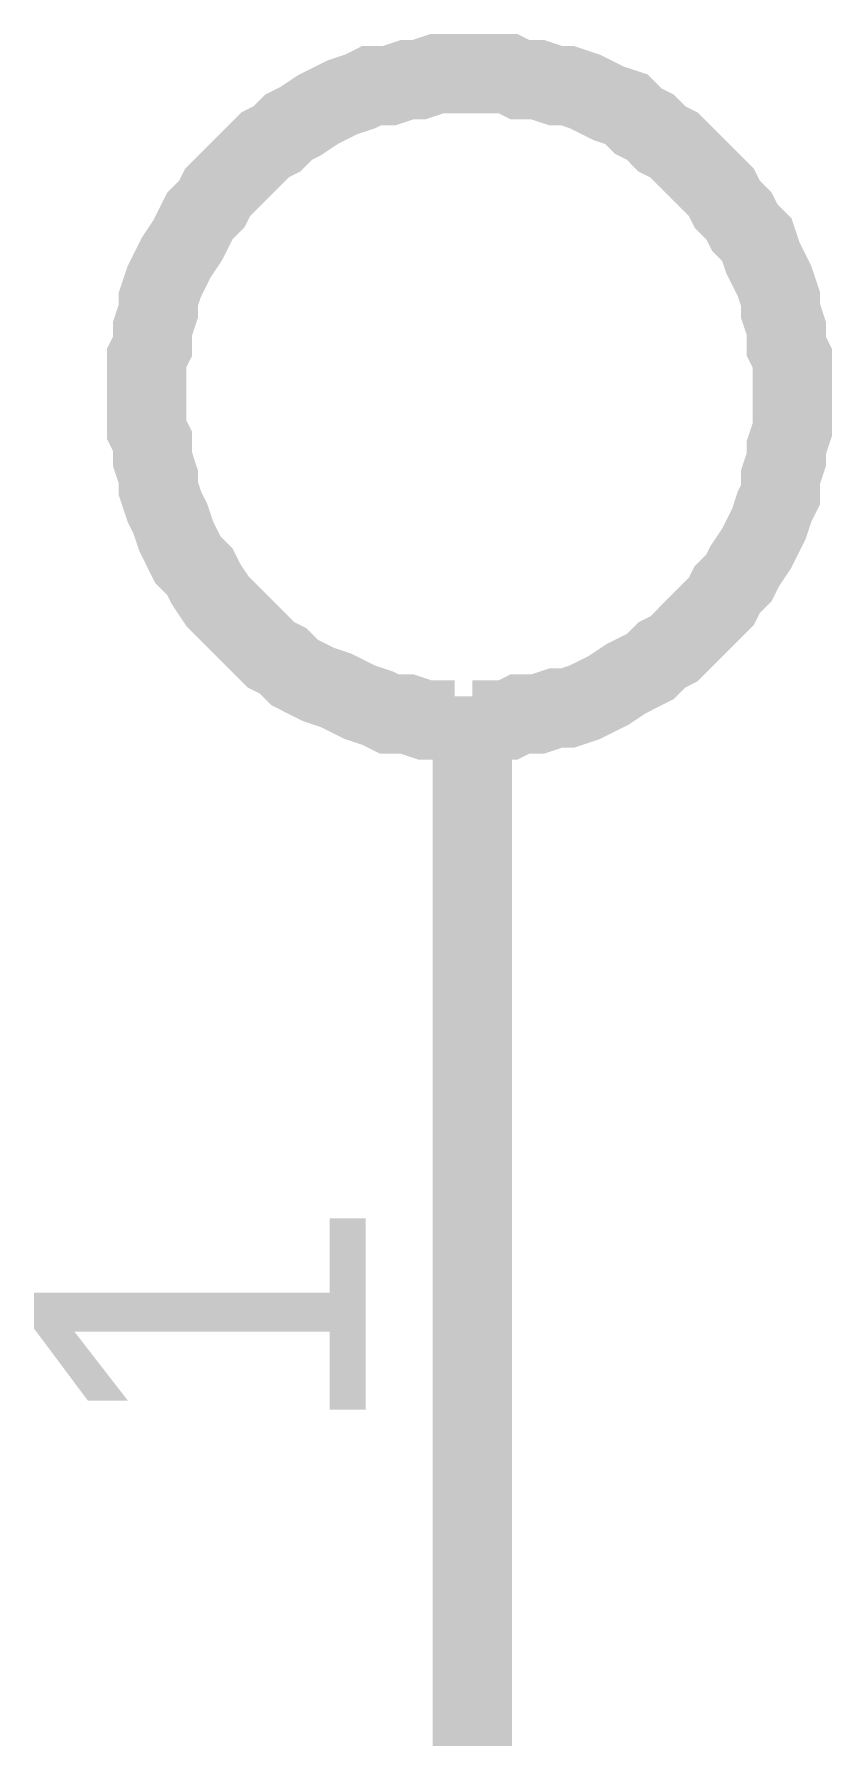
# Model space of a CAD drawing. Header units: millimetres. Extents: x 0 to 800, y 0 to 567.
# Drawn here: x 367.17 to 370.18, y 363.55 to 369.98 of the extents above; entities that cross this region are included whole.
import ezdxf

# ---------------------------------------------------------------- set-up
doc = ezdxf.new("R2010")
doc.units = ezdxf.units.MM
doc.layers.add('Sheet', color=255, linetype='Continuous')

msp = doc.modelspace()

# ---------------------------------------------------------------- linework, layer by layer
at = {"layer": 'Sheet', "const_width": 0.2997}
for points in [[(368.8255, 369.826), (368.7583, 369.826), (368.6911, 369.826), (368.6239, 369.8036), (368.5791, 369.8036), (368.5119, 369.7812), (368.4447, 369.7812), (368.3999, 369.7588), (368.3327, 369.7364), (368.2879, 369.714), (368.2431, 369.6916), (368.1759, 369.6468), (368.1311, 369.6244), (368.0863, 369.5796), (368.0415, 369.5572), (367.9967, 369.5124), (367.9519, 369.4676), (367.9071, 369.4229), (367.8623, 369.3781), (367.8399, 369.3333), (367.7951, 369.2885), (367.7727, 369.2437), (367.7503, 369.1989), (367.7055, 369.1317), (367.6831, 369.0869), (367.6607, 369.0421), (367.6383, 368.9749), (367.6383, 368.9301), (367.6159, 368.8629), (367.6159, 368.7957), (367.5935, 368.7509), (367.5935, 368.6837), (367.5935, 368.6165)], [(370.0351, 368.6165), (370.0351, 368.6837), (370.0351, 368.7509), (370.0127, 368.7957), (370.0127, 368.8629), (369.9903, 368.9301), (369.9903, 368.9749), (369.9679, 369.0421), (369.9455, 369.0869), (369.9231, 369.1317), (369.9007, 369.1989), (369.8559, 369.2437), (369.8335, 369.2885), (369.7887, 369.3333), (369.7663, 369.3781), (369.7215, 369.4229), (369.6767, 369.4676), (369.6319, 369.5124), (369.5871, 369.5572), (369.5423, 369.5796), (369.4975, 369.6244), (369.4527, 369.6468), (369.4079, 369.6916), (369.3407, 369.714), (369.2959, 369.7364), (369.2511, 369.7588), (369.1839, 369.7812), (369.1391, 369.7812), (369.0719, 369.8036), (369.0047, 369.8036), (368.9599, 369.826), (368.8927, 369.826), (368.8255, 369.826)], [(367.5935, 368.6165), (367.5935, 368.5493), (367.5935, 368.4821), (367.6159, 368.4373), (367.6159, 368.3701), (367.6383, 368.3029), (367.6383, 368.2581), (367.6607, 368.1909), (367.6831, 368.1461), (367.7055, 368.0789), (367.7279, 368.0341), (367.7503, 367.9893), (367.7951, 367.9445), (367.8175, 367.8997), (367.8623, 367.8325), (367.8847, 367.8101), (367.9295, 367.7653), (367.9743, 367.7205), (368.0191, 367.6757), (368.0639, 367.6309), (368.1087, 367.6086), (368.1535, 367.5638), (368.1983, 367.5414), (368.2431, 367.519), (368.3103, 367.4966), (368.3551, 367.4742), (368.3999, 367.4518), (368.4671, 367.4294), (368.5119, 367.407), (368.5791, 367.407), (368.6463, 367.3846), (368.6911, 367.3846), (368.7583, 367.3846)], [(368.8255, 367.3846), (368.8927, 367.3846), (368.9599, 367.3846), (369.0047, 367.407), (369.0719, 367.407), (369.1391, 367.4294), (369.1839, 367.4294), (369.2511, 367.4518), (369.2959, 367.4742), (369.3407, 367.4966), (369.4079, 367.5414), (369.4527, 367.5638), (369.4975, 367.5862), (369.5423, 367.6309), (369.5871, 367.6533), (369.6319, 367.6981), (369.6767, 367.7429), (369.7215, 367.7877), (369.7663, 367.8325), (369.7887, 367.8773), (369.8335, 367.9221), (369.8559, 367.9669), (369.9007, 368.0341), (369.9231, 368.0789), (369.9455, 368.1237), (369.9679, 368.1909), (369.9903, 368.2357), (369.9903, 368.3029), (370.0127, 368.3701), (370.0127, 368.4149), (370.0351, 368.4821), (370.0351, 368.5493), (370.0351, 368.6165)], [(368.8255, 367.4742), (368.8255, 363.98)], [(368.8255, 363.98), (368.8255, 360.1498)]]:
    msp.add_lwpolyline(points, dxfattribs=at)

# ---------------------------------------------------------------- texts
at = {"layer": 'Sheet'}
msp.add_text('1', height=1.2543, rotation=90, dxfattribs=at).set_placement((368.4223, 364.6519))

doc.saveas('drawing.dxf')
